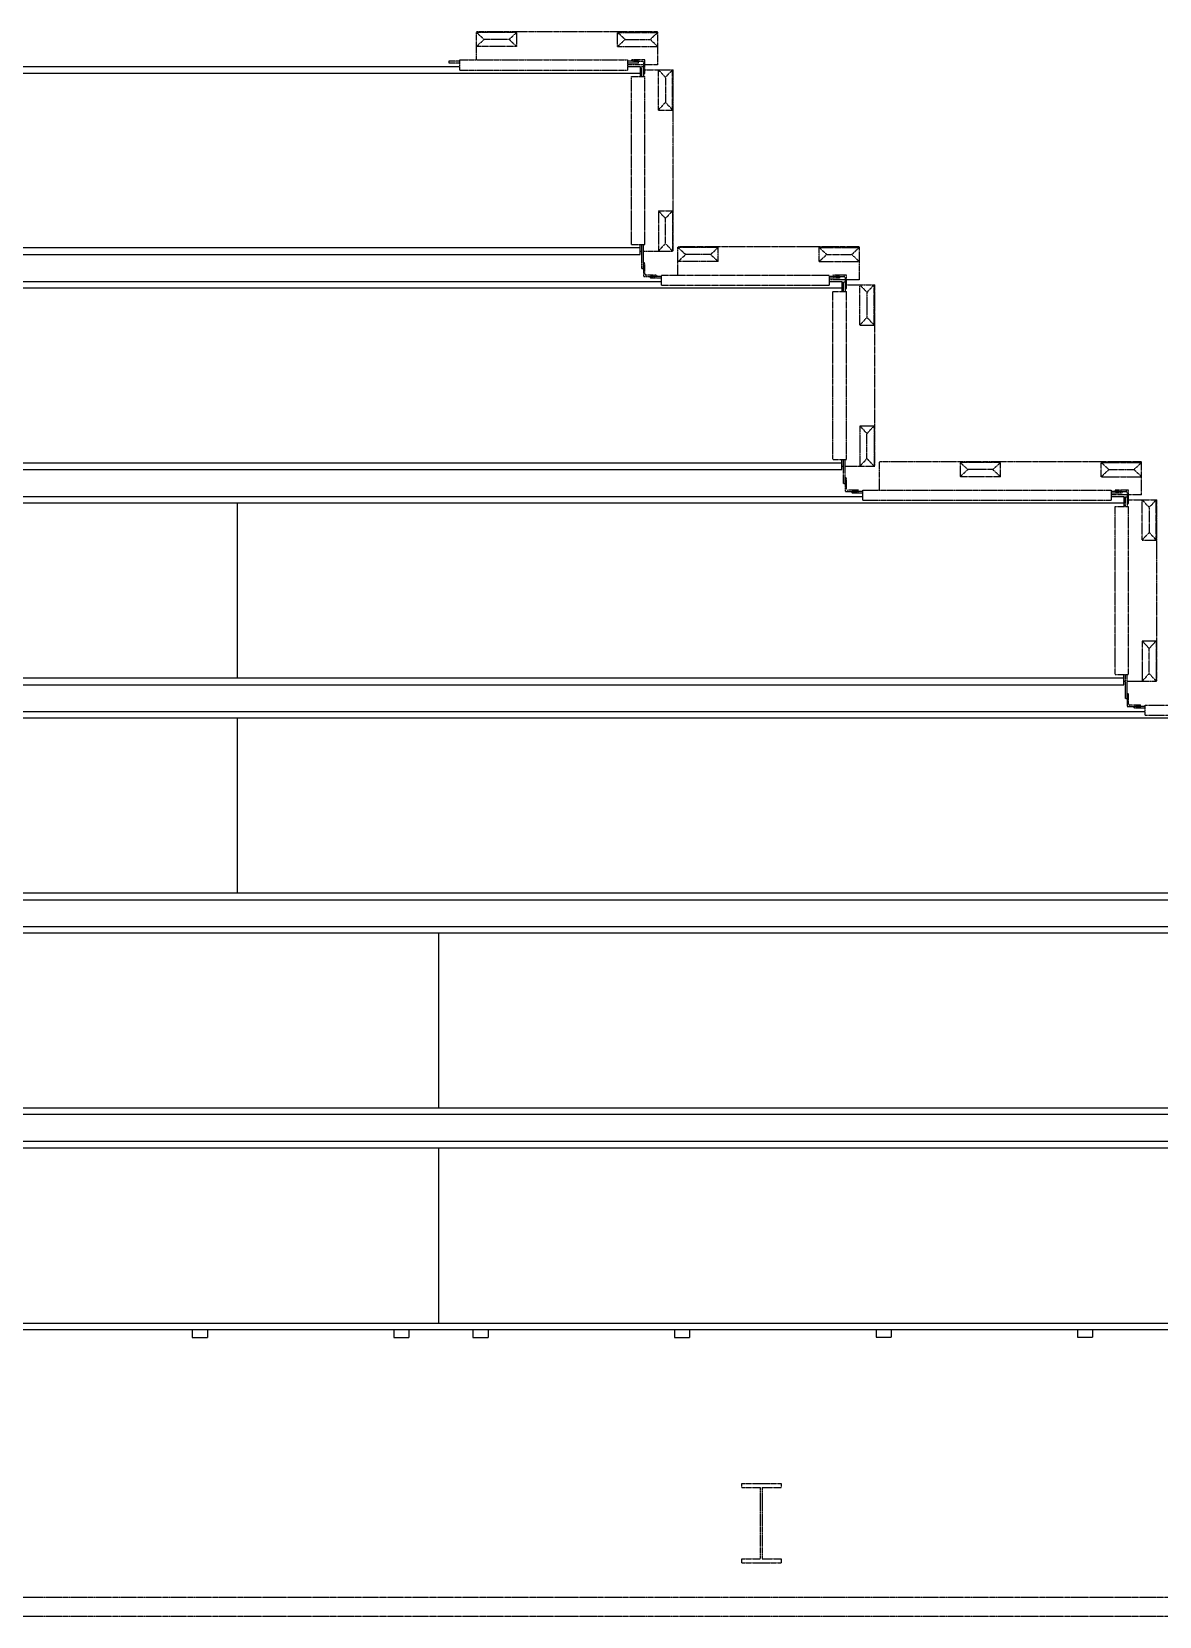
# Model space of a CAD drawing. Header units: millimetres. Extents: x -1732 to 458256, y -4349 to 130988.
# Drawn here: x 123971 to 132499, y 27629 to 39608 of the extents above; entities that cross this region are included whole.
import ezdxf

# ---------------------------------------------------------------- set-up
doc = ezdxf.new("R2010")
doc.units = ezdxf.units.MM
doc.header["$LTSCALE"] = 0.01
doc.header["$MEASUREMENT"] = 0
doc.linetypes.add('PHANTOM2', pattern=[31.75, 15.875, -3.175, 3.175, -3.175, 3.175, -3.175])
for name, color, linetype in [('F-E-EQP', 251, 'CONTINUOUS'), ('F-E-EQP-PH2', 251, 'PHANTOM2'), ('S-E-ACI', 251, 'PHANTOM2'), ('S-E-BET', 251, 'PHANTOM2')]:
    doc.layers.add(name, color=color, linetype=linetype)

msp = doc.modelspace()

# ---------------------------------------------------------------- linework, layer by layer
at = {"layer": 'F-E-EQP'}
for p, q in [((117294.60431, 39345.93878), (127206.58011, 39345.93878)), ((117294.60431, 39294.93878), (128572.60431, 39294.93878)), ((128476.58011, 39345.93878), (128572.58011, 39345.93878)), ((128572.58011, 39345.93878), (128572.58011, 39269.73878)), ((128572.58011, 37923.13809), (128572.58011, 37999.73878)), ((128572.60431, 37974.13878), (117294.60431, 37974.13878)), ((117294.60431, 37923.13809), (128572.58011, 37923.13809)), ((117294.60431, 37719.93913), (128730.58011, 37719.93913)), ((130096.60431, 37668.93913), (117294.60431, 37668.93913)), ((130000.58011, 37719.93913), (130096.58011, 37719.93913)), ((130096.58011, 37719.93913), (130096.58011, 37643.73913)), ((117294.60431, 36348.13913), (130096.60431, 36348.13913)), ((130096.58011, 36297.13844), (130096.58011, 36373.73913)), ((117294.60431, 36297.13844), (130096.58011, 36297.13844)), ((117294.60431, 36094.33913), (130254.58011, 36094.33913)), ((132134.58011, 36094.33913), (132230.20431, 36094.33913)), ((132230.20431, 36094.33913), (132230.20431, 36018.13913)), ((132230.20431, 36043.33913), (117294.60431, 36043.33913)), ((125524.60431, 36043.33913), (125524.60431, 34722.53913)), ((132368.09988, 35002.13913), (132475.58011, 35002.13913)), ((132368.09988, 35002.13913), (132421.84, 34944.13913)), ((132421.84, 34944.13913), (132475.58011, 35002.13913)), ((132230.58011, 34671.53844), (132230.58011, 34748.13913)), ((117294.60431, 34722.53913), (132230.20431, 34722.53913)), ((117294.60431, 34671.53844), (132230.58011, 34671.53844)), ((117294.60431, 34468.73913), (132388.58011, 34468.73913)), ((133754.58011, 34417.73913), (117294.60431, 34417.73913)), ((125524.60431, 34417.73913), (125524.60431, 33096.93913)), ((117294.60431, 33096.93913), (133754.20431, 33096.93913)), ((117294.60431, 33045.93844), (133754.58011, 33045.93844)), ((117294.60431, 32843.13913), (133912.58011, 32843.13913)), ((135278.20431, 32792.13913), (117294.60431, 32792.13913)), ((127048.60431, 32792.13913), (127048.60431, 31471.33913)), ((127048.60431, 31166.53913), (127048.60431, 29845.73913)), ((126709.20801, 29737.36424), (126823.50801, 29737.36424)), ((127308.00801, 29737.36424), (127422.30801, 29737.36424)), ((128832.00801, 29737.36424), (128946.30801, 29737.36424)), ((130356.00801, 29738.21332), (130470.30801, 29738.21332)), ((131880.00801, 29738.21332), (131994.30801, 29738.21332))]:
    msp.add_line(p, q, dxfattribs=at)
at = {"layer": 'F-E-EQP', "linetype": 'Continuous'}
for p, q in [((117294.60431, 31471.96332), (135278.20431, 31471.96332)), ((135278.58011, 31420.96263), (117294.60431, 31420.96263)), ((135436.58011, 31217.53913), (117294.60431, 31217.53913)), ((136802.58011, 31166.63878), (117294.60431, 31166.63878)), ((117294.60431, 29845.73913), (136802.58011, 29845.73913)), ((136802.58011, 29794.73844), (117294.60431, 29794.73844)), ((125185.20801, 29795.36263), (125185.20801, 29737.36424)), ((125185.20801, 29737.36424), (125299.50801, 29737.36424)), ((125299.50801, 29795.36263), (125299.50801, 29737.36424)), ((126709.20801, 29795.36263), (126709.20801, 29737.36424)), ((126823.50801, 29795.36263), (126823.50801, 29737.36424)), ((127308.00801, 29795.36263), (127308.00801, 29737.36424)), ((127422.30801, 29795.36263), (127422.30801, 29737.36424)), ((128832.00801, 29795.36263), (128832.00801, 29737.36424)), ((128946.30801, 29795.36263), (128946.30801, 29737.36424)), ((130356.00801, 29794.73844), (130356.00801, 29738.21332)), ((130470.30801, 29794.73844), (130470.30801, 29738.21332)), ((131880.00801, 29794.73844), (131880.00801, 29738.21332)), ((131994.30801, 29794.73844), (131994.30801, 29738.21332))]:
    msp.add_line(p, q, dxfattribs=at)
at = {"layer": 'F-E-EQP-PH2'}
for p, q in [((128706.58011, 39607.93878), (127334.58011, 39607.93878)), ((127334.58011, 39393.93878), (127334.58011, 39607.93878)), ((127334.58011, 39602.93878), (127392.58011, 39549.19867)), ((127639.58011, 39602.93878), (127334.58011, 39602.93878)), ((127392.58011, 39549.19867), (127334.58011, 39495.45855)), ((127581.58011, 39549.19867), (127392.58011, 39549.19867)), ((127639.58011, 39602.93878), (127581.58011, 39549.19867)), ((127581.58011, 39549.19867), (127639.58011, 39495.45855)), ((127639.58011, 39495.45855), (127639.58011, 39602.93878)), ((128401.58011, 39602.93878), (128706.58011, 39602.93878)), ((128401.58011, 39602.93878), (128459.58011, 39549.19867)), ((128401.58011, 39495.45855), (128401.58011, 39602.93878)), ((128459.58011, 39549.19867), (128401.58011, 39495.45855)), ((128459.58011, 39549.19867), (128648.58011, 39549.19867)), ((128706.58011, 39602.93878), (128648.58011, 39549.19867)), ((128648.58011, 39549.19867), (128706.58011, 39495.45855)), ((128706.58011, 39357.93878), (128706.58011, 39607.93878)), ((127639.58011, 39495.45855), (127334.58011, 39495.45855)), ((128401.58011, 39495.45855), (128706.58011, 39495.45855)), ((127124.58011, 39383.93878), (127124.58011, 39370.93878)), ((127206.58011, 39383.93878), (127124.58011, 39383.93878)), ((127206.58011, 39370.93878), (127124.58011, 39370.93878)), ((127206.58011, 39393.93878), (127206.58011, 39317.93878)), ((127206.58011, 39393.93878), (128476.58011, 39393.93878)), ((127206.58011, 39317.93878), (128476.58011, 39317.93878)), ((128476.58011, 39393.93878), (128476.58011, 39317.93878)), ((128558.95592, 39383.93878), (128476.58011, 39383.93878)), ((128558.95592, 39370.93878), (128476.58011, 39370.93878)), ((128598.58011, 39357.93878), (128476.58011, 39357.93878)), ((128558.95592, 39370.93878), (128558.95592, 39383.93878)), ((128585.58011, 39320.73878), (128572.58011, 39320.73878)), ((128585.58011, 39343.93878), (128598.58011, 39343.93878)), ((128585.58011, 39269.73878), (128585.58011, 39343.93878)), ((128598.58011, 39343.93878), (128598.58011, 39269.73878)), ((128608.58011, 39320.73878), (128822.58011, 39320.73878)), ((128706.58011, 39357.93878), (128608.95592, 39357.93878)), ((128710.09988, 39015.73878), (128710.09988, 39320.73878)), ((128710.09988, 39320.73878), (128763.84, 39262.73878)), ((128763.84, 39262.73878), (128817.58011, 39320.73878)), ((128817.58011, 39015.73878), (128817.58011, 39320.73878)), ((128822.58011, 37948.73878), (128822.58011, 39320.73878)), ((128506.58011, 37999.73878), (128506.58011, 39269.73878)), ((128506.58011, 39269.73878), (128608.58011, 39269.73878)), ((128608.58011, 37999.73878), (128608.58011, 39269.73878)), ((128763.84, 39262.73878), (128763.84, 39073.73878)), ((128710.09988, 39015.73878), (128763.84, 39073.73878)), ((128763.84, 39073.73878), (128817.58011, 39015.73878)), ((128710.09988, 39015.73878), (128817.58011, 39015.73878)), ((128710.09988, 38253.73878), (128710.09988, 37948.73878)), ((128710.09988, 38253.73878), (128817.58011, 38253.73878)), ((128710.09988, 38253.73878), (128763.84, 38195.73878)), ((128763.84, 38195.73878), (128817.58011, 38253.73878)), ((128817.58011, 38253.73878), (128817.58011, 37948.73878)), ((128763.84, 38006.73878), (128763.84, 38195.73878)), ((128506.58011, 37999.73878), (128608.58011, 37999.73878)), ((128585.58011, 37814.93809), (128585.58011, 37999.33809)), ((128598.58011, 37814.93809), (128598.58011, 37999.33809)), ((128710.09988, 37948.73878), (128763.84, 38006.73878)), ((128763.84, 38006.73878), (128817.58011, 37948.73878)), ((130230.58011, 37981.93913), (128858.58011, 37981.93913)), ((128858.58011, 37767.93913), (128858.58011, 37981.93913)), ((128858.58011, 37976.93913), (128916.58011, 37923.19902)), ((129163.58011, 37976.93913), (128858.58011, 37976.93913)), ((129163.58011, 37976.93913), (129105.58011, 37923.19902)), ((129163.58011, 37869.4589), (129163.58011, 37976.93913)), ((129925.58011, 37976.93913), (130230.58011, 37976.93913)), ((129925.58011, 37976.93913), (129983.58011, 37923.19902)), ((129925.58011, 37869.4589), (129925.58011, 37976.93913)), ((130230.58011, 37976.93913), (130172.58011, 37923.19902)), ((130230.58011, 37731.93913), (130230.58011, 37981.93913)), ((128572.58011, 37948.73878), (128585.58011, 37948.73878)), ((128598.58011, 37948.73878), (128822.58011, 37948.73878)), ((128916.58011, 37923.19902), (128858.58011, 37869.4589)), ((129163.58011, 37869.4589), (128858.58011, 37869.4589)), ((129105.58011, 37923.19902), (128916.58011, 37923.19902)), ((129105.58011, 37923.19902), (129163.58011, 37869.4589)), ((129983.58011, 37923.19902), (129925.58011, 37869.4589)), ((129925.58011, 37869.4589), (130230.58011, 37869.4589)), ((129983.58011, 37923.19902), (130172.58011, 37923.19902)), ((130172.58011, 37923.19902), (130230.58011, 37869.4589)), ((128598.58011, 37814.93809), (128585.58011, 37814.93809)), ((128598.58011, 37814.93809), (128585.58011, 37814.93809)), ((128648.58011, 37757.93913), (128648.58011, 37744.93913)), ((128730.58011, 37757.93913), (128648.58011, 37757.93913)), ((128730.58011, 37744.93913), (128648.58011, 37744.93913)), ((128730.58011, 37767.93913), (128730.58011, 37691.93913)), ((128730.58011, 37767.93913), (130000.58011, 37767.93913)), ((130000.58011, 37767.93913), (130000.58011, 37691.93913)), ((130082.95592, 37757.93913), (130000.58011, 37757.93913)), ((130082.95592, 37744.93913), (130000.58011, 37744.93913)), ((130082.95592, 37744.93913), (130082.95592, 37757.93913)), ((128730.58011, 37691.93913), (130000.58011, 37691.93913)), ((130122.95592, 37731.93913), (130000.58011, 37731.93913)), ((130030.58011, 37643.73913), (130132.58011, 37643.73913)), ((130030.58011, 36373.73913), (130030.58011, 37643.73913)), ((130109.58011, 37694.73913), (130096.58011, 37694.73913)), ((130109.58011, 37717.93913), (130122.58011, 37717.93913)), ((130109.58011, 37643.73913), (130109.58011, 37717.93913)), ((130122.58011, 37717.93913), (130122.58011, 37643.73913)), ((130132.58011, 37694.73913), (130346.58011, 37694.73913)), ((130132.58011, 36373.73913), (130132.58011, 37643.73913)), ((130230.58011, 37731.93913), (130132.95592, 37731.93913)), ((130234.09988, 37389.73913), (130234.09988, 37694.73913)), ((130234.09988, 37694.73913), (130287.84, 37636.73913)), ((130287.84, 37636.73913), (130341.58011, 37694.73913)), ((130287.84, 37636.73913), (130287.84, 37447.73913)), ((130341.58011, 37389.73913), (130341.58011, 37694.73913)), ((130346.58011, 36322.73913), (130346.58011, 37694.73913)), ((130234.09988, 37389.73913), (130287.84, 37447.73913)), ((130234.09988, 37389.73913), (130341.58011, 37389.73913)), ((130287.84, 37447.73913), (130341.58011, 37389.73913)), ((130234.09988, 36627.73913), (130234.09988, 36322.73913)), ((130234.09988, 36627.73913), (130341.58011, 36627.73913)), ((130234.09988, 36627.73913), (130287.84, 36569.73913)), ((130287.84, 36569.73913), (130341.58011, 36627.73913)), ((130287.84, 36380.73913), (130287.84, 36569.73913)), ((130341.58011, 36627.73913), (130341.58011, 36322.73913)), ((130030.58011, 36373.73913), (130132.58011, 36373.73913)), ((130096.58011, 36322.73913), (130109.58011, 36322.73913)), ((130109.58011, 36188.93844), (130109.58011, 36373.33844)), ((130122.58011, 36188.93844), (130122.58011, 36373.33844)), ((130122.58011, 36322.73913), (130346.58011, 36322.73913)), ((130234.09988, 36322.73913), (130287.84, 36380.73913)), ((130287.84, 36380.73913), (130341.58011, 36322.73913)), ((132364.58011, 36356.33913), (130382.58011, 36356.33913)), ((130382.58011, 36142.33913), (130382.58011, 36356.33913)), ((130992.58011, 36351.33913), (130992.58011, 36243.8589)), ((130992.58011, 36351.33913), (131050.58011, 36297.59902)), ((131297.58011, 36351.33913), (130992.58011, 36351.33913)), ((131050.58011, 36297.59902), (130992.58011, 36243.8589)), ((131239.58011, 36297.59902), (131050.58011, 36297.59902)), ((131297.58011, 36351.33913), (131239.58011, 36297.59902)), ((131239.58011, 36297.59902), (131297.58011, 36243.8589)), ((131297.58011, 36243.8589), (131297.58011, 36351.33913)), ((132059.58011, 36351.33913), (132364.58011, 36351.33913)), ((132059.58011, 36351.33913), (132117.58011, 36297.59902)), ((132059.58011, 36243.8589), (132059.58011, 36351.33913)), ((132117.58011, 36297.59902), (132059.58011, 36243.8589)), ((132117.58011, 36297.59902), (132306.58011, 36297.59902)), ((132364.58011, 36351.33913), (132306.58011, 36297.59902)), ((132306.58011, 36297.59902), (132364.58011, 36243.8589)), ((132364.58011, 36106.33913), (132364.58011, 36356.33913)), ((130122.58011, 36188.93844), (130109.58011, 36188.93844)), ((130122.58011, 36188.93844), (130109.58011, 36188.93844)), ((131297.58011, 36243.8589), (130992.58011, 36243.8589)), ((132059.58011, 36243.8589), (132364.58011, 36243.8589)), ((130172.58011, 36132.33913), (130172.58011, 36119.33913)), ((130254.58011, 36132.33913), (130172.58011, 36132.33913)), ((130254.58011, 36119.33913), (130172.58011, 36119.33913)), ((130254.58011, 36142.33913), (130254.58011, 36066.33913)), ((130254.58011, 36142.33913), (132134.58011, 36142.33913)), ((130254.58011, 36066.33913), (132134.58011, 36066.33913)), ((132134.58011, 36142.33913), (132134.58011, 36066.33913)), ((132216.95592, 36132.33913), (132134.58011, 36132.33913)), ((132216.95592, 36119.33913), (132134.58011, 36119.33913)), ((132256.95592, 36106.33913), (132134.58011, 36106.33913)), ((132216.95592, 36119.33913), (132216.95592, 36132.33913)), ((132243.58011, 36069.13913), (132230.20431, 36069.13913)), ((132243.58011, 36092.33913), (132256.58011, 36092.33913)), ((132243.58011, 36018.13913), (132243.58011, 36092.33913)), ((132256.58011, 36092.33913), (132256.58011, 36018.13913)), ((132266.58011, 36069.13913), (132480.58011, 36069.13913)), ((132364.58011, 36106.33913), (132266.95592, 36106.33913)), ((132368.09988, 35764.13913), (132368.09988, 36069.13913)), ((132368.09988, 36069.13913), (132421.84, 36011.13913)), ((132421.84, 36011.13913), (132475.58011, 36069.13913)), ((132475.58011, 35764.13913), (132475.58011, 36069.13913)), ((132480.58011, 34697.13913), (132480.58011, 36069.13913)), ((132164.58011, 36018.13913), (132266.58011, 36018.13913)), ((132164.58011, 34748.13913), (132164.58011, 36018.13913)), ((132266.58011, 34748.13913), (132266.58011, 36018.13913)), ((132421.84, 36011.13913), (132421.84, 35822.13913)), ((132368.09988, 35764.13913), (132421.84, 35822.13913)), ((132421.84, 35822.13913), (132475.58011, 35764.13913)), ((132368.09988, 35764.13913), (132475.58011, 35764.13913)), ((132368.09988, 35002.13913), (132368.09988, 34697.13913)), ((132475.58011, 35002.13913), (132475.58011, 34697.13913)), ((132421.84, 34755.13913), (132421.84, 34944.13913)), ((132164.58011, 34748.13913), (132266.58011, 34748.13913)), ((132243.58011, 34563.33844), (132243.58011, 34747.73844)), ((132256.58011, 34563.33844), (132256.58011, 34747.73844)), ((132368.09988, 34697.13913), (132421.84, 34755.13913)), ((132421.84, 34755.13913), (132475.58011, 34697.13913)), ((132230.58011, 34697.13913), (132243.58011, 34697.13913)), ((132256.58011, 34697.13913), (132480.58011, 34697.13913)), ((132256.58011, 34563.33844), (132243.58011, 34563.33844)), ((132256.58011, 34563.33844), (132243.58011, 34563.33844)), ((132306.58011, 34506.53913), (132306.58011, 34493.53913)), ((132388.58011, 34506.53913), (132306.58011, 34506.53913)), ((132388.58011, 34516.53913), (132388.58011, 34440.53913)), ((132388.58011, 34516.53913), (133658.58011, 34516.53913)), ((132388.58011, 34493.53913), (132306.58011, 34493.53913)), ((132388.58011, 34440.53913), (133658.58011, 34440.53913))]:
    msp.add_line(p, q, dxfattribs=at)
for points in [[(128511.58011, 39383.93878), (128588.58011, 39383.93878, -0.4142135624), (128598.58011, 39373.93878), (128598.58011, 39296.93878, 0.4142135624), (128603.58011, 39291.93878), (128608.58011, 39291.93878), (128608.58011, 39393.93878), (128506.58011, 39393.93878), (128506.58011, 39388.93878, 0.4142135624)], [(128695.58011, 37767.93913), (128618.58011, 37767.93913, -0.4142135624), (128608.58011, 37777.93913), (128608.58011, 37854.93913, 0.4142135624), (128603.58011, 37859.93913), (128598.58011, 37859.93913), (128598.58011, 37757.93913), (128700.58011, 37757.93913), (128700.58011, 37762.93913, 0.4142135624)], [(130035.58011, 37757.93913), (130112.58011, 37757.93913, -0.4142135624), (130122.58011, 37747.93913), (130122.58011, 37670.93913, 0.4142135624), (130127.58011, 37665.93913), (130132.58011, 37665.93913), (130132.58011, 37767.93913), (130030.58011, 37767.93913), (130030.58011, 37762.93913, 0.4142135624)], [(130219.58011, 36142.33913), (130142.58011, 36142.33913, -0.4142135624), (130132.58011, 36152.33913), (130132.58011, 36229.33913, 0.4142135624), (130127.58011, 36234.33913), (130122.58011, 36234.33913), (130122.58011, 36132.33913), (130224.58011, 36132.33913), (130224.58011, 36137.33913, 0.4142135624)], [(132169.58011, 36132.33913), (132246.58011, 36132.33913, -0.4142135624), (132256.58011, 36122.33913), (132256.58011, 36045.33913, 0.4142135624), (132261.58011, 36040.33913), (132266.58011, 36040.33913), (132266.58011, 36142.33913), (132164.58011, 36142.33913), (132164.58011, 36137.33913, 0.4142135624)], [(132353.58011, 34516.53913), (132276.58011, 34516.53913, -0.4142135624), (132266.58011, 34526.53913), (132266.58011, 34603.53913, 0.4142135624), (132261.58011, 34608.53913), (132256.58011, 34608.53913), (132256.58011, 34506.53913), (132358.58011, 34506.53913), (132358.58011, 34511.53913, 0.4142135624)]]:
    msp.add_lwpolyline(points, format="xyb", close=True, dxfattribs=at)
at = {"layer": 'S-E-ACI'}
for p, q in [((129338.39183, 28631.7832), (129638.36075, 28631.7832)), ((129338.39183, 28631.7832), (129338.39183, 28601.78174)), ((129638.36075, 28631.7832), (129638.36075, 28601.78174)), ((129338.39183, 28601.78174), (129480.89193, 28601.78174)), ((129480.89193, 28601.78174), (129480.89193, 28061.78282)), ((129495.88809, 28601.78174), (129495.88809, 28061.78282)), ((129495.88809, 28601.78174), (129638.36075, 28601.78174)), ((129338.39183, 28061.78282), (129480.89193, 28061.78282)), ((129338.39183, 28061.78282), (129338.39183, 28031.78135)), ((129495.88809, 28061.78282), (129638.36075, 28061.78282)), ((129638.36075, 28061.78282), (129638.36075, 28031.78135)), ((129338.39183, 28031.78135), (129638.36075, 28031.78135))]:
    msp.add_line(p, q, dxfattribs=at)
at = {"layer": 'S-E-BET'}
for p, q in [((121393.83533, 27773.53379), (143764.73161, 27773.53379)), ((121393.83533, 27628.53379), (143988.02167, 27628.53379))]:
    msp.add_line(p, q, dxfattribs=at)

doc.saveas('drawing.dxf')
